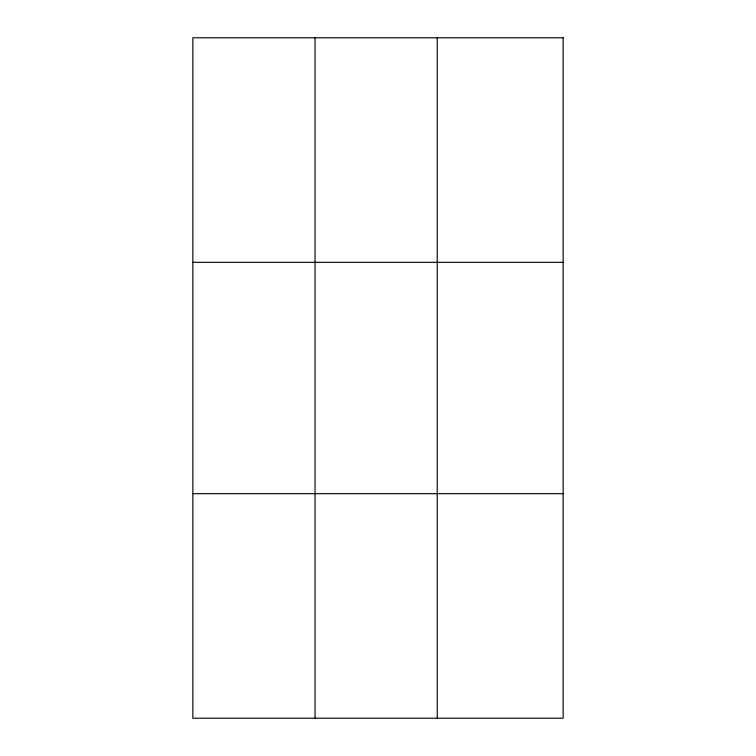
<?xml version="1.0" encoding="UTF-8"?>
<svg xmlns="http://www.w3.org/2000/svg" width="756" height="756" viewBox="0 0 756 756"><rect width="100%" height="100%" fill="white"/><g stroke="black" fill="none" stroke-linecap="round" stroke-linejoin="round"><path stroke-width="1.13" d="M315.054 718.2L315.054 37.8M437.242 718.2L437.242 37.8M192.856 262.332L563.144 262.332M192.856 493.668L563.144 493.668M563.144 37.8L563.144 718.2L192.856 718.2L192.856 37.8L563.144 37.8"/></g></svg>
